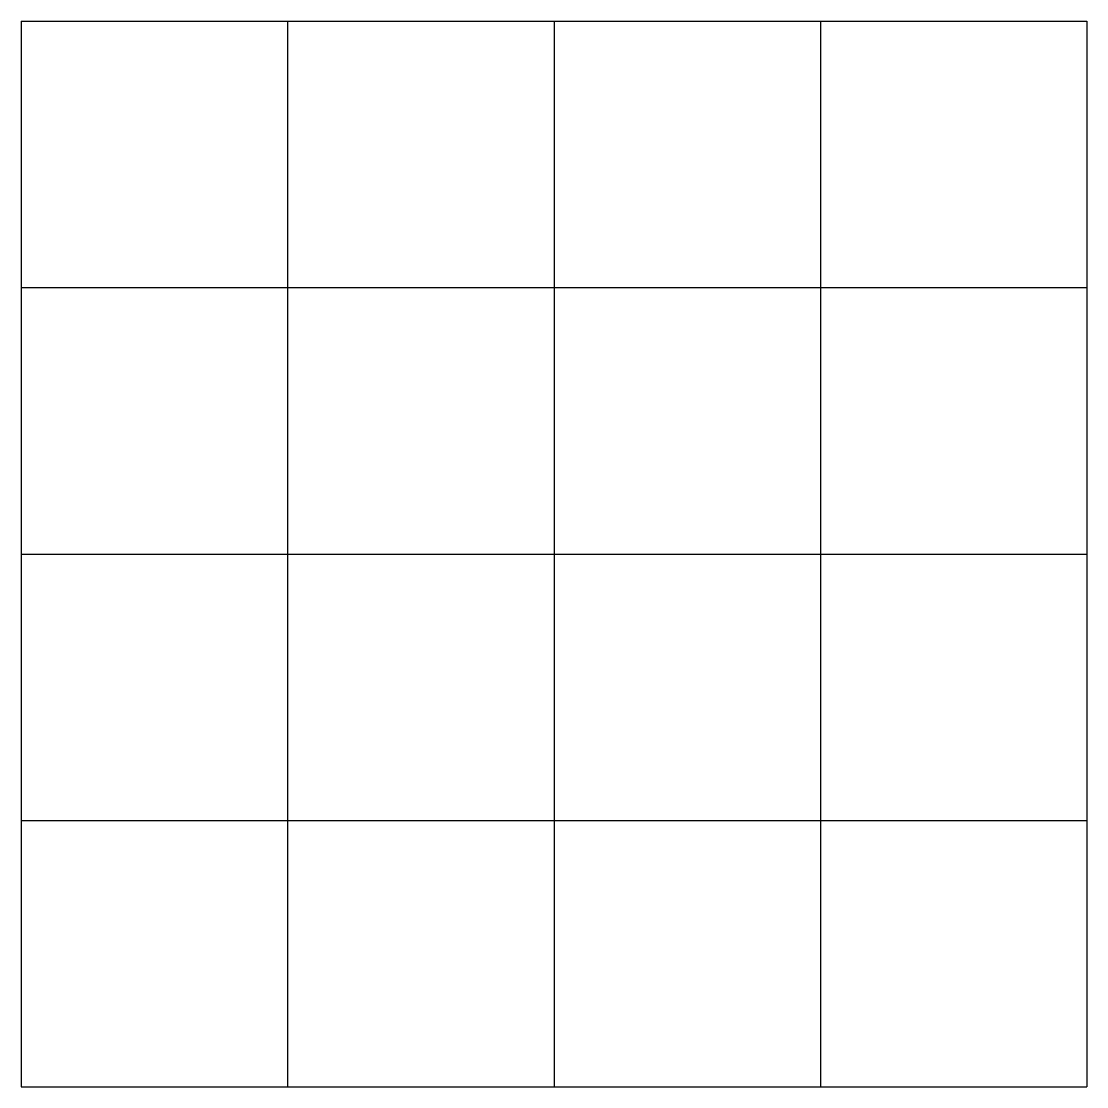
# Model space of a CAD drawing. Header units: millimetres. Extents: x 6 to 14, y -4 to 4.
import ezdxf

# ---------------------------------------------------------------- set-up
doc = ezdxf.new("R2010")
doc.units = ezdxf.units.MM

msp = doc.modelspace()

# ---------------------------------------------------------------- linework, layer by layer
at = {"layer": 'Sketch', "color": 255}
for p, q in [((6, 4), (6, -4)), ((6, 4), (14, 4)), ((8, 4), (8, -4)), ((10, 4), (10, -4)), ((12, 4), (12, -4)), ((14, 4), (14, -4)), ((6, 2), (14, 2)), ((6, 0), (14, 0)), ((6, -2), (14, -2)), ((6, -4), (14, -4))]:
    msp.add_line(p, q, dxfattribs=at)

doc.saveas('drawing.dxf')
